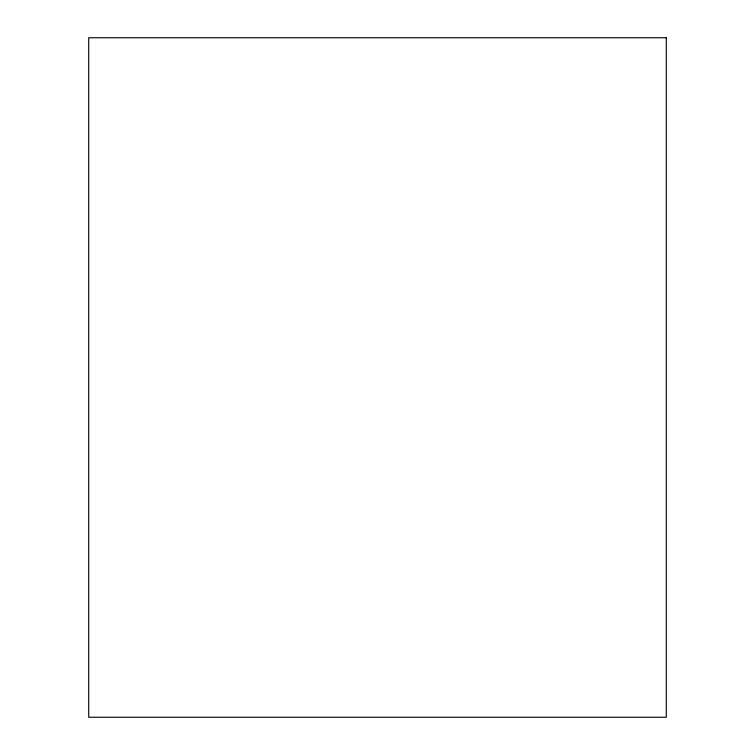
<?xml version="1.0" encoding="UTF-8"?>
<svg xmlns="http://www.w3.org/2000/svg" width="755" height="755" viewBox="0 0 755 755"><rect width="100%" height="100%" fill="white"/><g stroke="black" fill="none" stroke-linecap="round" stroke-linejoin="round"><path stroke-width="1.13" d="M666.288 37.75L88.712 37.75L88.712 717.25L666.288 717.25L666.288 37.75"/></g></svg>
